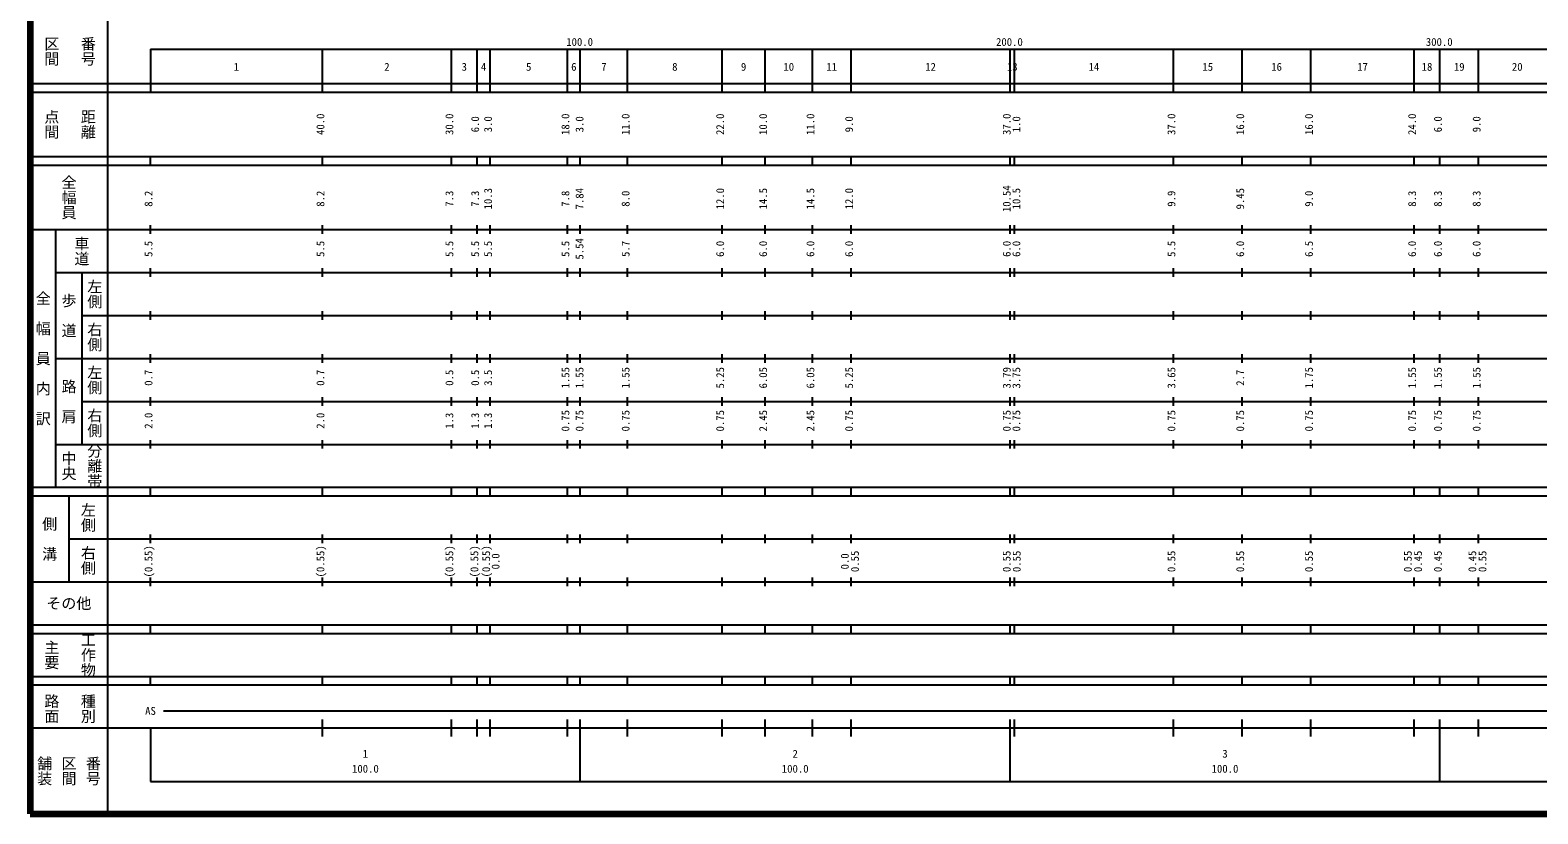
# Model space of a CAD drawing. Units: millimetres on the paper, enlarged 1000 times. Extents: x 40000 to 680000, y 20000 to 380000.
# Drawn here: x 40000 to 390791, y 20000 to 202409 of the extents above; entities that cross this region are included whole.
import ezdxf
from ezdxf.enums import TextEntityAlignment as Align

# ---------------------------------------------------------------- set-up
doc = ezdxf.new("R2010")
doc.units = ezdxf.units.MM
doc.header["$LTSCALE"] = 1000
doc.layers.add('M-TTL', color=2, linetype='Continuous', lineweight=140)
doc.layers.add('M-TTL-BAND', color=7, linetype='Continuous', lineweight=25)
doc.styles.add('@ＭＳ ゴシック', font='')
doc.styles.add('ＭＳ ゴシック', font='')
doc.styles.get('@ＭＳ ゴシック').set_extended_font_data('@MS Gothic')
doc.styles.get('ＭＳ ゴシック').set_extended_font_data('MS Gothic')

msp = doc.modelspace()

# ---------------------------------------------------------------- linework, layer by layer
at = {"layer": 'M-TTL'}
for p, q in [((40000, 380000), (40000, 20000)), ((40000, 20000), (680000, 20000))]:
    msp.add_line(p, q, dxfattribs=at)
at = {"layer": 'M-TTL-BAND'}
for p, q in [((58000, 370000), (58000, 20000)), ((68000, 198000), (579000, 198000)), ((68000, 198000), (68000, 188000)), ((108000, 188000), (108000, 198000)), ((138000, 188000), (138000, 198000)), ((144000, 188000), (144000, 198000)), ((147000, 188000), (147000, 198000)), ((165000, 188000), (165000, 198000)), ((168000, 188000), (168000, 198000)), ((179000, 188000), (179000, 198000)), ((201000, 188000), (201000, 198000)), ((211000, 188000), (211000, 198000)), ((222000, 188000), (222000, 198000)), ((231000, 188000), (231000, 198000)), ((268000, 188000), (268000, 198000)), ((269000, 188000), (269000, 198000)), ((306000, 188000), (306000, 198000)), ((322000, 188000), (322000, 198000)), ((338000, 188000), (338000, 198000)), ((362000, 188000), (362000, 198000)), ((368000, 188000), (368000, 198000)), ((377000, 188000), (377000, 198000)), ((40000, 190000), (579000, 190000)), ((40000, 188000), (579000, 188000)), ((40000, 173000), (579000, 173000)), ((68000, 171000), (68000, 173000)), ((108000, 171000), (108000, 173000)), ((138000, 171000), (138000, 173000)), ((144000, 171000), (144000, 173000)), ((147000, 171000), (147000, 173000)), ((165000, 171000), (165000, 173000)), ((168000, 171000), (168000, 173000)), ((179000, 171000), (179000, 173000)), ((201000, 171000), (201000, 173000)), ((211000, 171000), (211000, 173000)), ((222000, 171000), (222000, 173000)), ((231000, 171000), (231000, 173000)), ((268000, 171000), (268000, 173000)), ((269000, 171000), (269000, 173000)), ((306000, 171000), (306000, 173000)), ((322000, 171000), (322000, 173000)), ((338000, 171000), (338000, 173000)), ((362000, 171000), (362000, 173000)), ((368000, 171000), (368000, 173000)), ((377000, 171000), (377000, 173000)), ((40000, 171000), (579000, 171000)), ((40000, 156000), (579000, 156000)), ((46000, 96000), (46000, 156000)), ((68000, 155000), (68000, 157000)), ((108000, 155000), (108000, 157000)), ((138000, 155000), (138000, 157000)), ((144000, 155000), (144000, 157000)), ((147000, 155000), (147000, 157000)), ((165000, 155000), (165000, 157000)), ((168000, 155000), (168000, 157000)), ((179000, 155000), (179000, 157000)), ((201000, 155000), (201000, 157000)), ((211000, 155000), (211000, 157000)), ((222000, 155000), (222000, 157000)), ((231000, 155000), (231000, 157000)), ((268000, 155000), (268000, 157000)), ((269000, 155000), (269000, 157000)), ((306000, 155000), (306000, 157000)), ((322000, 155000), (322000, 157000)), ((338000, 155000), (338000, 157000)), ((362000, 155000), (362000, 157000)), ((368000, 155000), (368000, 157000)), ((377000, 155000), (377000, 157000)), ((46000, 146000), (579000, 146000)), ((52000, 146000), (52000, 106000)), ((68000, 145000), (68000, 147000)), ((108000, 145000), (108000, 147000)), ((138000, 145000), (138000, 147000)), ((144000, 145000), (144000, 147000)), ((147000, 145000), (147000, 147000)), ((165000, 145000), (165000, 147000)), ((168000, 145000), (168000, 147000)), ((179000, 145000), (179000, 147000)), ((201000, 145000), (201000, 147000)), ((211000, 145000), (211000, 147000)), ((222000, 145000), (222000, 147000)), ((231000, 145000), (231000, 147000)), ((268000, 145000), (268000, 147000)), ((269000, 145000), (269000, 147000)), ((306000, 145000), (306000, 147000)), ((322000, 145000), (322000, 147000)), ((338000, 145000), (338000, 147000)), ((362000, 145000), (362000, 147000)), ((368000, 145000), (368000, 147000)), ((377000, 145000), (377000, 147000)), ((68000, 135000), (68000, 137000)), ((108000, 135000), (108000, 137000)), ((138000, 135000), (138000, 137000)), ((144000, 135000), (144000, 137000)), ((147000, 135000), (147000, 137000)), ((165000, 135000), (165000, 137000)), ((168000, 135000), (168000, 137000)), ((179000, 135000), (179000, 137000)), ((201000, 135000), (201000, 137000)), ((211000, 135000), (211000, 137000)), ((222000, 135000), (222000, 137000)), ((231000, 135000), (231000, 137000)), ((268000, 135000), (268000, 137000)), ((269000, 135000), (269000, 137000)), ((306000, 135000), (306000, 137000)), ((322000, 135000), (322000, 137000)), ((338000, 135000), (338000, 137000)), ((362000, 135000), (362000, 137000)), ((368000, 135000), (368000, 137000)), ((377000, 135000), (377000, 137000)), ((52000, 136000), (579000, 136000)), ((68000, 125000), (68000, 127000)), ((108000, 125000), (108000, 127000)), ((138000, 125000), (138000, 127000)), ((144000, 125000), (144000, 127000)), ((147000, 125000), (147000, 127000)), ((165000, 125000), (165000, 127000)), ((168000, 125000), (168000, 127000)), ((179000, 125000), (179000, 127000)), ((201000, 125000), (201000, 127000)), ((211000, 125000), (211000, 127000)), ((222000, 125000), (222000, 127000)), ((231000, 125000), (231000, 127000)), ((268000, 125000), (268000, 127000)), ((269000, 125000), (269000, 127000)), ((306000, 125000), (306000, 127000)), ((322000, 125000), (322000, 127000)), ((338000, 125000), (338000, 127000)), ((362000, 125000), (362000, 127000)), ((368000, 125000), (368000, 127000)), ((377000, 125000), (377000, 127000)), ((46000, 126000), (579000, 126000)), ((52000, 116000), (579000, 116000)), ((68000, 115000), (68000, 117000)), ((108000, 115000), (108000, 117000)), ((138000, 115000), (138000, 117000)), ((144000, 115000), (144000, 117000)), ((147000, 115000), (147000, 117000)), ((165000, 115000), (165000, 117000)), ((168000, 115000), (168000, 117000)), ((179000, 115000), (179000, 117000)), ((201000, 115000), (201000, 117000)), ((211000, 115000), (211000, 117000)), ((222000, 115000), (222000, 117000)), ((231000, 115000), (231000, 117000)), ((268000, 115000), (268000, 117000)), ((269000, 115000), (269000, 117000)), ((306000, 115000), (306000, 117000)), ((322000, 115000), (322000, 117000)), ((338000, 115000), (338000, 117000)), ((362000, 115000), (362000, 117000)), ((368000, 115000), (368000, 117000)), ((377000, 115000), (377000, 117000)), ((46000, 106000), (579000, 106000)), ((68000, 105000), (68000, 107000)), ((108000, 105000), (108000, 107000)), ((138000, 105000), (138000, 107000)), ((144000, 105000), (144000, 107000)), ((147000, 105000), (147000, 107000)), ((165000, 105000), (165000, 107000)), ((168000, 105000), (168000, 107000)), ((179000, 105000), (179000, 107000)), ((201000, 105000), (201000, 107000)), ((211000, 105000), (211000, 107000)), ((222000, 105000), (222000, 107000)), ((231000, 105000), (231000, 107000)), ((268000, 105000), (268000, 107000)), ((269000, 105000), (269000, 107000)), ((306000, 105000), (306000, 107000)), ((322000, 105000), (322000, 107000)), ((338000, 105000), (338000, 107000)), ((362000, 105000), (362000, 107000)), ((368000, 105000), (368000, 107000)), ((377000, 105000), (377000, 107000)), ((40000, 96000), (579000, 96000)), ((68000, 94000), (68000, 96000)), ((108000, 94000), (108000, 96000)), ((138000, 94000), (138000, 96000)), ((144000, 94000), (144000, 96000)), ((147000, 94000), (147000, 96000)), ((165000, 94000), (165000, 96000)), ((168000, 94000), (168000, 96000)), ((179000, 94000), (179000, 96000)), ((201000, 94000), (201000, 96000)), ((211000, 94000), (211000, 96000)), ((222000, 94000), (222000, 96000)), ((231000, 94000), (231000, 96000)), ((268000, 94000), (268000, 96000)), ((269000, 94000), (269000, 96000)), ((306000, 94000), (306000, 96000)), ((322000, 94000), (322000, 96000)), ((338000, 94000), (338000, 96000)), ((362000, 94000), (362000, 96000)), ((368000, 94000), (368000, 96000)), ((377000, 94000), (377000, 96000)), ((40000, 94000), (579000, 94000)), ((49000, 94000), (49000, 74000)), ((68000, 83000), (68000, 85000)), ((108000, 83000), (108000, 85000)), ((138000, 83000), (138000, 85000)), ((144000, 83000), (144000, 85000)), ((147000, 83000), (147000, 85000)), ((165000, 83000), (165000, 85000)), ((168000, 83000), (168000, 85000)), ((179000, 83000), (179000, 85000)), ((201000, 83000), (201000, 85000)), ((211000, 83000), (211000, 85000)), ((222000, 83000), (222000, 85000)), ((231000, 83000), (231000, 85000)), ((268000, 83000), (268000, 85000)), ((269000, 83000), (269000, 85000)), ((306000, 83000), (306000, 85000)), ((322000, 83000), (322000, 85000)), ((338000, 83000), (338000, 85000)), ((362000, 83000), (362000, 85000)), ((368000, 83000), (368000, 85000)), ((377000, 83000), (377000, 85000)), ((49000, 84000), (579000, 84000)), ((40000, 74000), (579000, 74000)), ((68000, 73000), (68000, 75000)), ((108000, 73000), (108000, 75000)), ((138000, 73000), (138000, 75000)), ((144000, 73000), (144000, 75000)), ((147000, 73000), (147000, 75000)), ((165000, 73000), (165000, 75000)), ((168000, 73000), (168000, 75000)), ((179000, 73000), (179000, 75000)), ((201000, 73000), (201000, 75000)), ((211000, 73000), (211000, 75000)), ((222000, 73000), (222000, 75000)), ((231000, 73000), (231000, 75000)), ((268000, 73000), (268000, 75000)), ((269000, 73000), (269000, 75000)), ((306000, 73000), (306000, 75000)), ((322000, 73000), (322000, 75000)), ((338000, 73000), (338000, 75000)), ((362000, 73000), (362000, 75000)), ((368000, 73000), (368000, 75000)), ((377000, 73000), (377000, 75000)), ((40000, 64000), (579000, 64000)), ((68000, 62000), (68000, 64000)), ((108000, 62000), (108000, 64000)), ((138000, 62000), (138000, 64000)), ((144000, 62000), (144000, 64000)), ((147000, 62000), (147000, 64000)), ((165000, 62000), (165000, 64000)), ((168000, 62000), (168000, 64000)), ((179000, 62000), (179000, 64000)), ((201000, 62000), (201000, 64000)), ((211000, 62000), (211000, 64000)), ((222000, 62000), (222000, 64000)), ((231000, 62000), (231000, 64000)), ((268000, 62000), (268000, 64000)), ((269000, 62000), (269000, 64000)), ((306000, 62000), (306000, 64000)), ((322000, 62000), (322000, 64000)), ((338000, 62000), (338000, 64000)), ((362000, 62000), (362000, 64000)), ((368000, 62000), (368000, 64000)), ((377000, 62000), (377000, 64000)), ((40000, 62000), (579000, 62000)), ((40000, 52000), (579000, 52000)), ((40000, 50000), (579000, 50000)), ((68000, 50000), (68000, 52000)), ((108000, 50000), (108000, 52000)), ((138000, 50000), (138000, 52000)), ((144000, 50000), (144000, 52000)), ((147000, 50000), (147000, 52000)), ((165000, 50000), (165000, 52000)), ((168000, 50000), (168000, 52000)), ((179000, 50000), (179000, 52000)), ((201000, 50000), (201000, 52000)), ((211000, 50000), (211000, 52000)), ((222000, 50000), (222000, 52000)), ((231000, 50000), (231000, 52000)), ((268000, 50000), (268000, 52000)), ((269000, 50000), (269000, 52000)), ((306000, 50000), (306000, 52000)), ((322000, 50000), (322000, 52000)), ((338000, 50000), (338000, 52000)), ((362000, 50000), (362000, 52000)), ((368000, 50000), (368000, 52000)), ((377000, 50000), (377000, 52000)), ((71000, 44000), (565000, 44000)), ((40000, 40000), (579000, 40000)), ((68000, 40000), (68000, 27500)), ((108000, 38000), (108000, 42000)), ((138000, 38000), (138000, 42000)), ((144000, 38000), (144000, 42000)), ((147000, 38000), (147000, 42000)), ((165000, 38000), (165000, 42000)), ((168000, 27500), (168000, 42000)), ((179000, 38000), (179000, 42000)), ((201000, 38000), (201000, 42000)), ((211000, 38000), (211000, 42000)), ((222000, 38000), (222000, 42000)), ((231000, 38000), (231000, 42000)), ((268000, 27500), (268000, 42000)), ((269000, 38000), (269000, 42000)), ((306000, 38000), (306000, 42000)), ((322000, 38000), (322000, 42000)), ((338000, 38000), (338000, 42000)), ((362000, 38000), (362000, 42000)), ((368000, 27500), (368000, 42000)), ((377000, 38000), (377000, 42000)), ((68000, 27500), (579000, 27500))]:
    msp.add_line(p, q, dxfattribs=at)

# ---------------------------------------------------------------- texts
at = {"layer": 'M-TTL-BAND', "style": '@ＭＳ ゴシック'}
for s, p in [('区間', (45000, 197500)), ('番号', (53500, 197500)), ('点間', (45000, 180500)), ('距離', (53500, 180500)), ('全幅員', (49000, 163500)), ('車道', (52000, 151000)), ('左側', (55000, 141000)), ('全\u3000幅\u3000員\u3000内\u3000訳', (43000, 126000)), ('歩\u3000道', (49000, 136000)), ('右側', (55000, 131000)), ('左側', (55000, 121000)), ('路\u3000肩', (49000, 116000)), ('右側', (55000, 111000)), ('分離帯', (55000, 101000)), ('中央', (49000, 101000)), ('左側', (53500, 89000)), ('側\u3000溝', (44500, 84000)), ('右側', (53500, 79000)), ('主要', (45000, 57000)), ('工作物', (53500, 57000)), ('路面', (45000, 44500)), ('種別', (53500, 44500)), ('舗装', (43333, 30000)), ('区間', (49000, 30000)), ('番号', (54667, 30000))]:
    msp.add_text(s, height=2566, rotation=270, dxfattribs=at).set_placement(p, align=Align.MIDDLE_CENTER)
at = {"layer": 'M-TTL-BAND', "style": 'ＭＳ ゴシック'}
for s, p in [('100.0', (167844, 198195)), ('200.0', (267844, 198195)), ('300.0', (367844, 198195)), ('1', (88000, 192405)), ('2', (123000, 192405)), ('3', (141000, 192405)), ('4', (145500, 192405)), ('5', (156000, 192405)), ('6', (166500, 192405)), ('7', (173500, 192405)), ('8', (190000, 192405)), ('9', (206000, 192405)), ('10', (216500, 192405)), ('11', (226500, 192405)), ('12', (249500, 192405)), ('13', (268500, 192405)), ('14', (287500, 192405)), ('15', (314000, 192405)), ('16', (330000, 192405)), ('17', (350000, 192405)), ('18', (365000, 192405)), ('19', (372500, 192405)), ('20', (386000, 192405)), ('AS', (68000, 42500)), ('1', (118000, 32523)), ('2', (218000, 32523)), ('3', (318000, 32523)), ('100.0', (118000, 29033)), ('100.0', (218000, 29033)), ('100.0', (318000, 29033))]:
    msp.add_text(s, height=1833, dxfattribs=at).set_placement(p, align=Align.BOTTOM_CENTER)
for s, p in [('40.0', (109000, 180500)), ('30.0', (139000, 180500)), ('18.0', (166000, 180500)), ('11.0', (180000, 180500)), ('22.0', (202000, 180500)), ('10.0', (212000, 180500)), ('11.0', (223000, 180500)), ('37.0', (268675, 180500)), ('37.0', (307000, 180500)), ('16.0', (323000, 180500)), ('16.0', (339000, 180500)), ('24.0', (363000, 180500)), ('6.0', (145000, 180500)), ('3.0', (148000, 180500)), ('3.0', (169286, 180500)), ('9.0', (232000, 180500)), ('1.0', (270917, 180500)), ('6.0', (369000, 180500)), ('9.0', (378000, 180500)), ('8.2', (69000, 163174)), ('8.2', (109000, 163174)), ('7.3', (139000, 163174)), ('7.3', (145000, 163174)), ('10.3', (148000, 163174)), ('7.8', (166000, 163174)), ('7.84', (169286, 163174)), ('8.0', (180000, 163174)), ('12.0', (202000, 163174)), ('14.5', (212000, 163174)), ('14.5', (223000, 163174)), ('12.0', (232000, 163174)), ('10.54', (268675, 163174)), ('10.5', (270917, 163174)), ('9.9', (307000, 163174)), ('9.45', (323000, 163174)), ('9.0', (339000, 163174)), ('8.3', (363000, 163174)), ('8.3', (369000, 163174)), ('8.3', (378000, 163174)), ('5.5', (69000, 151500)), ('5.5', (109000, 151500)), ('5.5', (139000, 151500)), ('5.5', (145000, 151500)), ('5.5', (148000, 151500)), ('5.5', (166000, 151500)), ('5.54', (169286, 151500)), ('5.7', (180000, 151500)), ('6.0', (202000, 151500)), ('6.0', (212000, 151500)), ('6.0', (223000, 151500)), ('6.0', (232000, 151500)), ('6.0', (268675, 151500)), ('6.0', (270917, 151500)), ('5.5', (307000, 151500)), ('6.0', (323000, 151500)), ('6.5', (339000, 151500)), ('6.0', (363000, 151500)), ('6.0', (369000, 151500)), ('6.0', (378000, 151500)), ('0.7', (69000, 121500)), ('0.7', (109000, 121500)), ('0.5', (139000, 121500)), ('0.5', (145000, 121500)), ('3.5', (148000, 121500)), ('1.55', (166000, 121500)), ('1.55', (169286, 121500)), ('1.55', (180000, 121500)), ('5.25', (202000, 121500)), ('6.05', (212000, 121500)), ('6.05', (223000, 121500)), ('5.25', (232000, 121500)), ('3.79', (268675, 121500)), ('3.75', (270917, 121500)), ('3.65', (307000, 121500)), ('2.7', (323000, 121500)), ('1.75', (339000, 121500)), ('1.55', (363000, 121500)), ('1.55', (369000, 121500)), ('1.55', (378000, 121500)), ('2.0', (69000, 111500)), ('2.0', (109000, 111500)), ('1.3', (139000, 111500)), ('1.3', (145000, 111500)), ('1.3', (148000, 111500)), ('0.75', (166000, 111500)), ('0.75', (169286, 111500)), ('0.75', (180000, 111500)), ('0.75', (202000, 111500)), ('2.45', (212000, 111500)), ('2.45', (223000, 111500)), ('0.75', (232000, 111500)), ('0.75', (268675, 111500)), ('0.75', (270917, 111500)), ('0.75', (307000, 111500)), ('0.75', (323000, 111500)), ('0.75', (339000, 111500)), ('0.75', (363000, 111500)), ('0.75', (369000, 111500)), ('0.75', (378000, 111500)), ('(0.55)', (69000, 78764)), ('(0.55)', (109000, 78764)), ('(0.55)', (139000, 78764)), ('(0.55)', (144815, 78764)), ('(0.55)', (147556, 78764)), ('0.55', (233370, 78764)), ('0.55', (268667, 78764)), ('0.55', (271000, 78764)), ('0.55', (307000, 78764)), ('0.55', (323000, 78764)), ('0.55', (339000, 78764)), ('0.55', (362000, 78764)), ('0.45', (364370, 78764)), ('0.45', (369000, 78764)), ('0.45', (377000, 78764)), ('0.55', (379370, 78764)), ('0.0', (149750, 78764)), ('0.0', (231000, 78764))]:
    msp.add_text(s, height=1833, rotation=90, dxfattribs=at).set_placement(p, align=Align.BOTTOM_CENTER)
msp.add_text('その他', height=2566, dxfattribs=at).set_placement((49000, 69000), align=Align.MIDDLE_CENTER)

doc.saveas('drawing.dxf')
